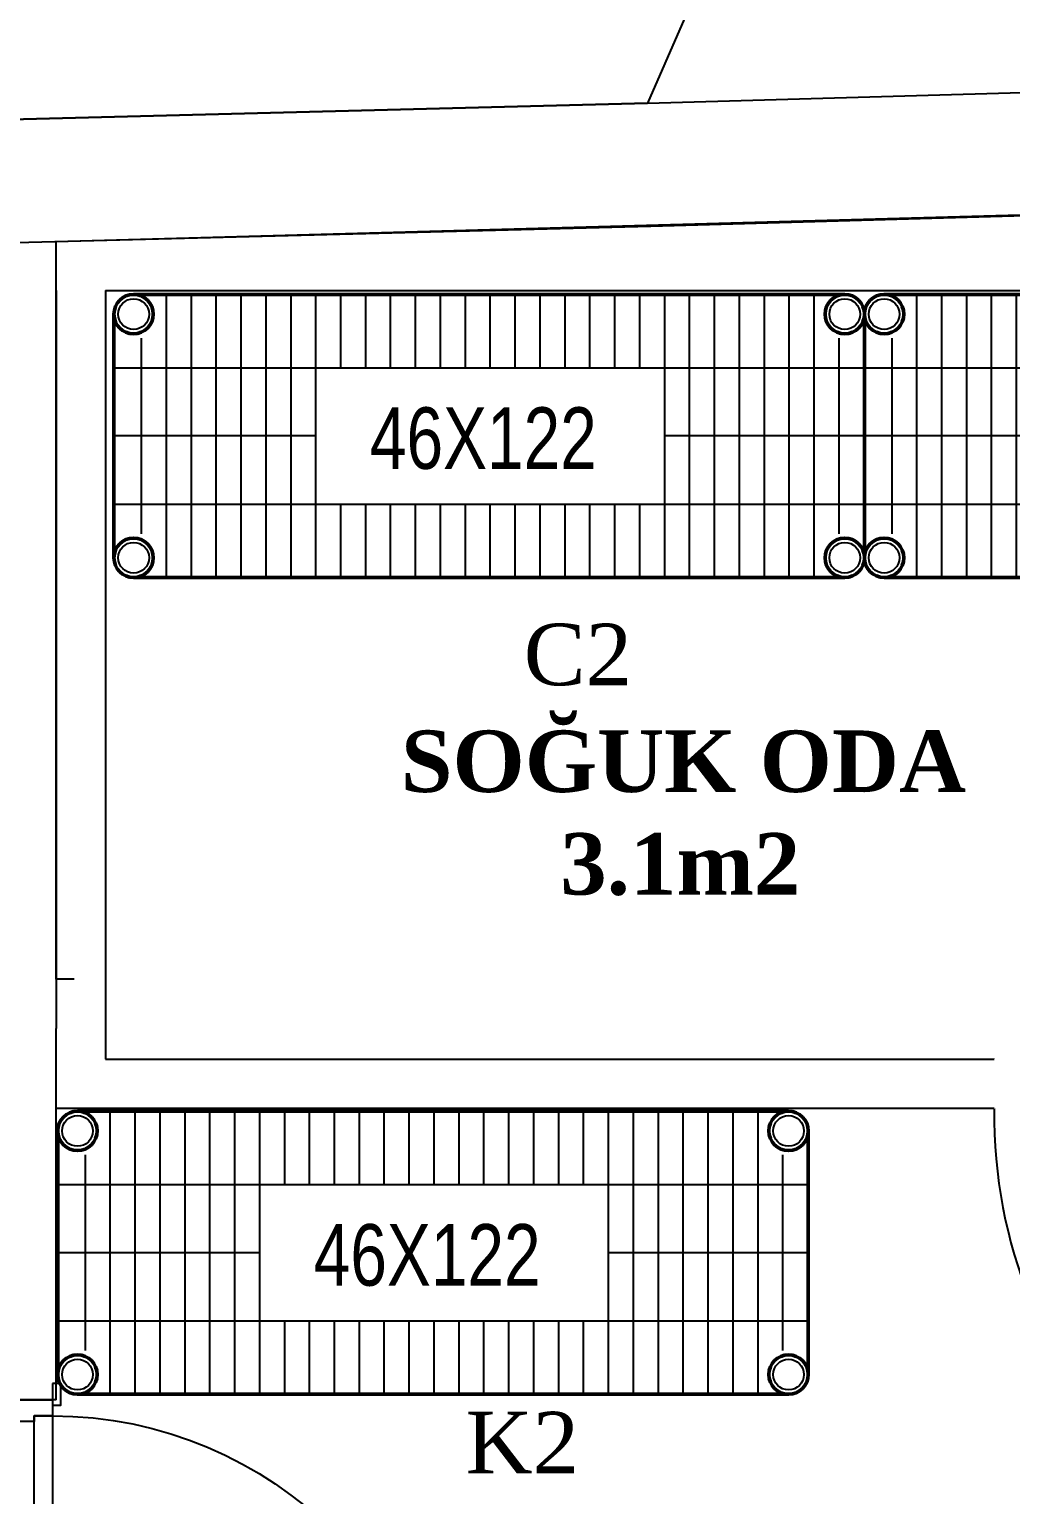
# Model space of a CAD drawing. Header units: millimetres. Extents: x 527230 to 534999, y 4569494 to 4575436.
# Drawn here: x 531584.6 to 531744.1, y 4573472.5 to 4573710.7 of the extents above; entities that cross this region are included whole.
import ezdxf
from ezdxf.lldxf.tags import DXFTag

# ---------------------------------------------------------------- set-up
doc = ezdxf.new("R2010")
doc.units = ezdxf.units.MM
doc.set_wipeout_variables(frame=1)
doc.layers.get('0').update_dxf_attribs({"lineweight": 0})
doc.layers.add('continious', color=7, linetype='Continuous', lineweight=50)
doc.layers.add('continious2', color=253, linetype='Continuous', lineweight=25)
for name, color, linetype in [('HM-A-DuvarGazbeton', 132, 'Continuous'), ('HM-S-Betonarme', 3, 'Continuous'), ('HM-X-Pafta', 7, 'Continuous'), ('Kıtc-002 Çizgi', 7, 'Continuous'), ('Kıtc-003 Kapı', 3, 'Continuous'), ('Kıtc-006 Yazı 001', 1, 'Continuous'), ('Kıtc-034 Soğuk Oda', 1, 'Continuous')]:
    doc.layers.add(name, color=color, linetype=linetype)
doc.styles.get("Standard").update_dxf_attribs({"font": 'times.ttf'})
doc.styles.add('style1', font='turkce.shx', dxfattribs={"height": 100})
tags = doc.linetypes.add('DASHED', pattern=[0.75, 0.5, -0.25]).pattern_tags.tags
tags[6:7] = [DXFTag(74, 4), DXFTag(75, 0), DXFTag(340, '0'), DXFTag(46, 1.0), DXFTag(50, 0.0), DXFTag(44, 0.0), DXFTag(45, 0.0)]
tags[4:5] = [DXFTag(74, 4), DXFTag(75, 0), DXFTag(340, '0'), DXFTag(46, 1.0), DXFTag(50, 0.0), DXFTag(44, 0.0), DXFTag(45, 0.0)]

# ---------------------------------------------------------------- blocks, each defined once
blk = doc.blocks.new('ddeee')
at = {"layer": 'Kıtc-003 Kapı'}
blk.add_line((532017.54, 4573073.01), (532017.54, 4573147.09), dxfattribs=at)
for points in [[(532011.54, 4573073.01), (532015.54, 4573073.01), (532015.54, 4573074.61), (532011.54, 4573074.61)], [(532097.62, 4573073.01), (532093.62, 4573073.01), (532093.62, 4573074.61), (532097.62, 4573074.61)], [(532017.54, 4573069.65), (532091.62, 4573069.65), (532091.62, 4573073.01), (532017.54, 4573073.01)], [(532011.54, 4573063.01), (532015.54, 4573063.01), (532015.54, 4573061.41), (532011.54, 4573061.41)], [(532097.62, 4573063.01), (532093.62, 4573063.01), (532093.62, 4573061.41), (532097.62, 4573061.41)]]:
    blk.add_lwpolyline(points, close=True, dxfattribs=at)
for points in [[(532014.58, 4573073.01), (532017.54, 4573073.01), (532017.54, 4573069.65), (532018.58, 4573069.65), (532018.58, 4573063.01), (532014.58, 4573063.01), (532014.58, 4573073.01)], [(532094.58, 4573073.01), (532091.62, 4573073.01), (532091.62, 4573069.65), (532090.58, 4573069.65), (532090.58, 4573063.01), (532094.58, 4573063.01), (532094.58, 4573073.01)]]:
    blk.add_lwpolyline(points, dxfattribs=at)
blk.add_arc((532017.54, 4573073.01), 74.08, 360, 90, dxfattribs=at)
blk = doc.blocks.new('A$C123024ED')
for p, q in [((118.8, 46), (3.2, 46)), ((0, 42.79), (0, 3.2)), ((122, 42.79), (122, 3.2)), ((118.8, 0), (3.2, 0))]:
    blk.add_line(p, q)
for centre in [(3.2, 42.8), (118.8, 42.8), (3.2, 3.2), (118.8, 3.2)]:
    blk.add_circle(centre, 3.2)
at = {"layer": 'continious2'}
for p, q in [((8.48, 46), (8.48, 0)), ((12.53, 46), (12.53, 0)), ((16.58, 46), (16.58, 0)), ((20.63, 46), (20.63, 0)), ((24.68, 46), (24.68, 0)), ((28.73, 46), (28.73, 0)), ((32.78, 46), (32.78, 0)), ((36.83, 46), (36.83, 34.08)), ((40.88, 46), (40.88, 34.08)), ((44.93, 46), (44.93, 34.08)), ((48.98, 46), (48.98, 34.08)), ((53.03, 46), (53.03, 34.08)), ((57.08, 46), (57.08, 34.08)), ((61.13, 46), (61.13, 34.08)), ((65.18, 46), (65.18, 34.08)), ((69.23, 46), (69.23, 34.08)), ((73.28, 46), (73.28, 34.08)), ((77.33, 46), (77.33, 34.08)), ((81.38, 46), (81.38, 34.08)), ((85.43, 46), (85.43, 34.08)), ((89.48, 46), (89.48, 0)), ((93.53, 46), (93.53, 0)), ((97.58, 46), (97.58, 0)), ((101.63, 46), (101.63, 0)), ((105.68, 46), (105.68, 0)), ((109.73, 46), (109.73, 0)), ((113.78, 46), (113.78, 0)), ((4.43, 38.91), (4.43, 7.09)), ((117.83, 38.91), (117.83, 7.09)), ((0, 34.08), (122, 34.08)), ((32.78, 23), (0, 23)), ((122, 23), (89.48, 23)), ((0, 11.91), (122, 11.91)), ((36.83, 11.91), (36.83, 0)), ((40.88, 11.91), (40.88, 0)), ((44.93, 11.91), (44.93, 0)), ((48.98, 11.91), (48.98, 0)), ((53.03, 11.91), (53.03, 0)), ((57.08, 11.91), (57.08, 0)), ((61.13, 11.91), (61.13, 0)), ((65.18, 11.91), (65.18, 0)), ((69.23, 11.91), (69.23, 0)), ((73.28, 11.91), (73.28, 0)), ((77.33, 11.91), (77.33, 0)), ((81.38, 11.91), (81.38, 0)), ((85.43, 11.91), (85.43, 0))]:
    blk.add_line(p, q, dxfattribs=at)
for centre in [(3.2, 42.8), (118.8, 42.8), (3.2, 3.2), (118.8, 3.2)]:
    blk.add_circle(centre, 2.5, dxfattribs=at)
at = {"style": 'style1', "width": 0.8}
blk.add_text('46X122', height=10, dxfattribs=at).set_placement((41.61, 17.65))
blk = doc.blocks.new('A$C60E3056A')
at = {"layer": 'Kıtc-034 Soğuk Oda', "color": 3}
blk.add_line((13.32, 80.05), (13.32, 9.95), dxfattribs=at)
for points in [[(1.83, 0), (3.83, 0), (3.83, 90), (1.83, 90)], [(1.44, 3.03), (0, 3.03), (0, 15.75), (1.44, 15.75)]]:
    blk.add_lwpolyline(points, close=True, dxfattribs=at)
for centre, radius, start, end in [((17.93, 93.95), 14.65, 195.6381, 251.6489), ((17.17, 61.16), 14, 196.3254, 253.6365), ((17.17, 28.84), 14, 106.3635, 163.6746), ((17.93, -3.95), 14.65, 108.3511, 164.3619)]:
    blk.add_arc(centre, radius, start, end, dxfattribs=at)
blk = doc.blocks.new('A$C4A7C2E03')
at = {"layer": 'Kıtc-034 Soğuk Oda', "color": 254}
blk.add_line((80.05, 0), (9.95, 0), dxfattribs=at)
for points in [[(0, 11.49), (0, 9.49), (90, 9.49), (90, 11.49)], [(3.03, 11.89), (3.03, 13.32), (15.75, 13.32), (15.75, 11.89)]]:
    blk.add_lwpolyline(points, close=True, dxfattribs=at)
for centre, radius, start, end in [((-3.95, -4.61), 14.65, 18.3511, 74.3619), ((28.84, -3.84), 14, 16.3635, 73.6746), ((61.16, -3.84), 14, 106.3254, 163.6365), ((93.95, -4.61), 14.65, 105.6381, 161.6489)]:
    blk.add_arc(centre, radius, start, end, dxfattribs=at)
blk = doc.blocks.new('DFE')
at = {"color": 3}
blk.add_wipeout([(532196.63, 4573537.9), (532116.63, 4573537.9), (532116.63, 4573546.01), (532196.63, 4573546.01)], dxfattribs=at).dxf.layer = 'Kıtc-034 Soğuk Oda'
at = {"layer": 'Kıtc-002 Çizgi', "color": 254, "linetype": 'DASHED'}
blk.add_arc((532196.15, 4573536.81), 79.53, 179.2162, 269.0657, dxfattribs=at)
at = {"layer": 'Kıtc-002 Çizgi', "xscale": -0.8888879999999998, "yscale": 0.8888879999999999, "zscale": 0.8888879999999999}
for name, p, rotation in [('A$C60E3056A', (532141.21, 4573478.92), 314.9998602034424), ('A$C4A7C2E03', (532186.94, 4573457.28), 269.9998602034424)]:
    blk.add_blockref(name, p, dxfattribs=dict(at, rotation=rotation))

msp = doc.modelspace()

# ---------------------------------------------------------------- linework, layer by layer
at = {"layer": 'HM-A-DuvarGazbeton'}
for points in [[(531495.94, 4573075.55), (531465.94, 4573075.55), (531465.94, 4573335.42), (531392.5, 4573326.74), (531402.66, 4573650.03), (531475.43, 4573647.74), (531480.03, 4573693.41), (531685.09, 4573698.7), (531890.45, 4573704.56), (531882.69, 4573622.71), (531798.01, 4573075.55), (531575.94, 4573075.55)], [(531495.94, 4573095.55), (531485.94, 4573095.55), (531485.94, 4573357.92), (531413.22, 4573349.32), (531422.02, 4573629.41), (531493.47, 4573627.16), (531498.16, 4573673.87), (531685.63, 4573678.71), (531868.4, 4573683.92), (531862.83, 4573625.19), (531780.87, 4573095.55), (531575.94, 4573095.55)]]:
    msp.add_lwpolyline(points, dxfattribs=at)
at = {"layer": 'HM-S-Betonarme'}
msp.add_lwpolyline([(532055.79, 4574505.57), (531913.58, 4574221.58), (531685.09, 4573698.7), (531480.03, 4573693.41), (531475.43, 4573647.74), (531342.61, 4573651.91), (531338.27, 4573688.75), (531025.63, 4573683.37), (530804.59, 4573679.79), (530771.49, 4574568.36)], dxfattribs=at)
at = {"layer": 'HM-X-Pafta'}
for p, q in [((531588.98, 4573676.22), (531868.4, 4573683.92)), ((531588.98, 4573556.29), (531588.98, 4573676.22)), ((531588.98, 4573668.22), (531588.98, 4573548.29)), ((531596.98, 4573668.22), (531842.93, 4573668.22)), ((531596.98, 4573668.22), (531596.98, 4573543.32)), ((531591.9, 4573556.29), (531588.98, 4573556.29)), ((531588.98, 4573487.92), (531588.98, 4573548.29)), ((531596.98, 4573543.32), (531741.49, 4573543.32)), ((531588.98, 4573535.32), (531741.49, 4573535.32)), ((531588.98, 4573487.92), (531578.98, 4573487.92))]:
    msp.add_line(p, q, dxfattribs=at)

# ---------------------------------------------------------------- block references
at = {"layer": 'continious', "lineweight": -2}
for p in [(531598.36, 4573621.6), (531720.36, 4573621.6), (531589.23, 4573488.84)]:
    msp.add_blockref('A$C123024ED', p, dxfattribs=at)
at = {"layer": 'HM-X-Pafta', "xscale": -0.875, "yscale": 0.875, "zscale": 0.875, "rotation": 270}
msp.add_blockref('ddeee', (-3469850.53, 4107905.16), dxfattribs=at)

# ---------------------------------------------------------------- texts
at = {"layer": 'Kıtc-006 Yazı 001'}
for s, p in [('C2', (531664.97, 4573604.09)), ('K2', (531655.51, 4573475.99))]:
    msp.add_text(s, height=10, dxfattribs=at).set_placement(p)
at = {"layer": 'Kıtc-006 Yazı 001', "insert": (531582.05, 4573613.4), "char_height": 10, "attachment_point": 1}
msp.add_mtext_dynamic_manual_height_columns('\\pi107.49654;\\P\\pi62.94813;{\\fTimes New Roman|b1|i0|c162|p18;SOĞUK ODA\\P\\pi88.86576;3.1m2}', width=214.9931, gutter_width=50, heights=[0], dxfattribs=at)

# ---------------------------------------------------------------- next in the draw order: block references
at = {"layer": 'HM-X-Pafta'}
msp.add_blockref('DFE', (-375.15, -2.68), dxfattribs=at)

doc.saveas('drawing.dxf')
